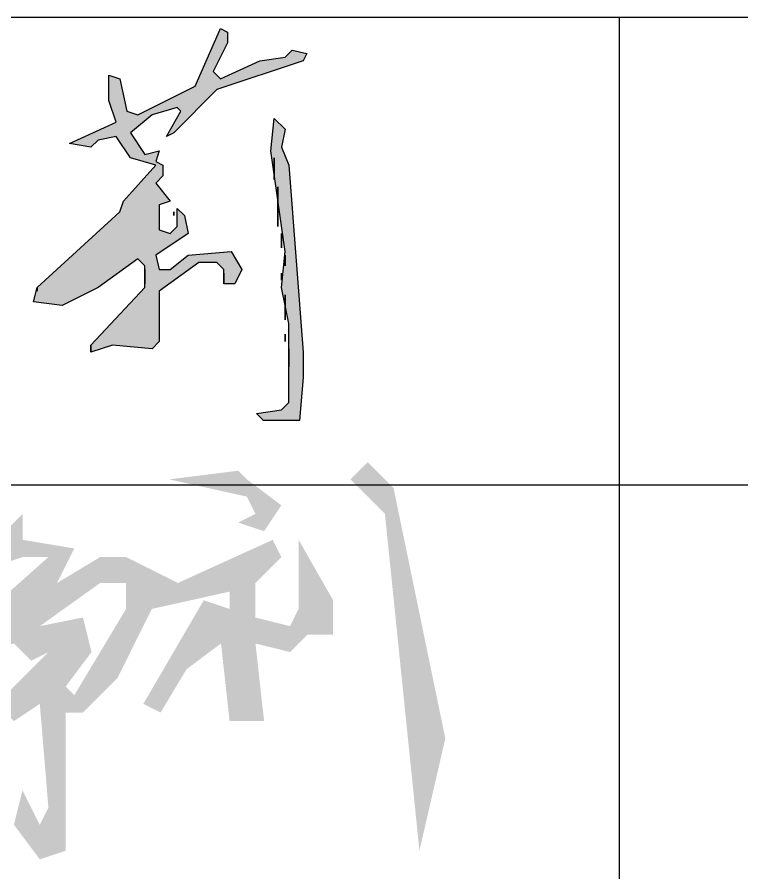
# Model space of a CAD drawing. Extents: x 4941602 to 7068445, y -422737 to 2032183.
# Drawn here: x 5009369 to 5010377, y -418677 to -417487 of the extents above; entities that cross this region are included whole.
import ezdxf

# ---------------------------------------------------------------- set-up
doc = ezdxf.new("R2010")
doc.units = 0
doc.header["$LTSCALE"] = 1000
doc.header["$MEASUREMENT"] = 0
doc.layers.get('0').update_dxf_attribs({"linetype": 'CONTINUOUS'})

msp = doc.modelspace()

# ---------------------------------------------------------------- hatches: boundary and pattern name
at = {"linetype": 'Continuous'}
h = msp.add_hatch(color=0, dxfattribs=at)
h.paths.add_polyline_path([(5008322.2, -417648.1), (5008322.2, -417618.1), (5008272.2, -417623.1), (5008252.2, -417608.1), (5008237.2, -417608.1), (5008227.2, -417628.1), (5008302.2, -417643.1), (5008267.2, -417708.1), (5008207.2, -417783.1), (5008207.2, -417793.1), (5008222.2, -417793.1), (5008272.2, -417753.1), (5008282.2, -417758.1), (5008282.2, -417773.1), (5008267.2, -417808.1), (5008207.2, -417893.1), (5008222.2, -417898.1), (5008262.2, -417863.1), (5008322.2, -417833.1), (5008357.2, -417828.1), (5008372.2, -417843.1), (5008367.2, -417873.1), (5008322.2, -417948.1), (5008267.2, -418008.1), (5008237.2, -418018.1), (5008237.2, -418028.1), (5008247.2, -418033.1), (5008272.2, -418023.1), (5008317.2, -417978.1), (5008382.2, -417883.1), (5008397.2, -417838.1), (5008422.2, -417823.1), (5008432.2, -417828.1), (5008432.2, -417848.1), (5008392.2, -418008.1), (5008407.2, -418013.1), (5008417.2, -418003.1), (5008442.2, -417923.1), (5008472.2, -417878.1), (5008497.2, -417868.1), (5008512.2, -417888.1), (5008517.2, -417978.1), (5008537.2, -417988.1), (5008532.2, -417888.1), (5008512.2, -417858.1), (5008477.2, -417858.1), (5008457.2, -417878.1), (5008442.2, -417913.1), (5008432.2, -417913.1), (5008452.2, -417803.1), (5008532.2, -417748.1), (5008537.2, -417738.1), (5008527.2, -417733.1), (5008507.2, -417743.1), (5008462.2, -417778.1), (5008462.2, -417748.1), (5008492.2, -417713.1), (5008522.2, -417653.1), (5008527.2, -417623.1), (5008517.2, -417613.1), (5008492.2, -417608.1), (5008492.2, -417618.1), (5008507.2, -417628.1), (5008507.2, -417643.1), (5008482.2, -417698.1), (5008462.2, -417718.1), (5008452.2, -417643.1), (5008417.2, -417623.1), (5008382.2, -417628.1), (5008382.2, -417643.1), (5008387.2, -417633.1), (5008392.2, -417643.1), (5008412.2, -417638.1), (5008437.2, -417658.1), (5008442.2, -417748.1), (5008382.2, -417808.1), (5008352.2, -417808.1), (5008272.2, -417843.1), (5008267.2, -417838.1), (5008297.2, -417773.1), (5008297.2, -417738.1), (5008272.2, -417738.1), (5008267.2, -417728.1), (5008287.2, -417708.1), (5008307.2, -417663.1)])
h.paths.add_polyline_path([(5008907.2, -417673.1), (5009007.2, -417643.1), (5009022.2, -417648.1), (5009012.2, -417658.1), (5009022.2, -417658.1), (5009047.2, -417638.1), (5009072.2, -417633.1), (5009072.2, -417618.1), (5009042.2, -417618.1), (5008992.2, -417638.1), (5008972.2, -417638.1), (5008782.2, -417713.1), (5008787.2, -417728.1), (5008797.2, -417728.1)])
h.paths.add_polyline_path([(5008842.2, -417813.1), (5008867.2, -417788.1), (5008882.2, -417788.1), (5008897.2, -417803.1), (5008892.2, -417833.1), (5008867.2, -417888.1), (5008867.2, -417938.1), (5008887.2, -417968.1), (5008907.2, -417958.1), (5008927.2, -417918.1), (5008932.2, -417838.1), (5008922.2, -417803.1), (5008967.2, -417758.1), (5008982.2, -417768.1), (5008987.2, -417828.1), (5008972.2, -417978.1), (5008992.2, -417983.1), (5009002.2, -417938.1), (5009007.2, -417788.1), (5009037.2, -417728.1), (5009057.2, -417708.1), (5009082.2, -417708.1), (5009092.2, -417728.1), (5009092.2, -417808.1), (5009042.2, -417868.1), (5009032.2, -417903.1), (5009052.2, -417898.1), (5009052.2, -417883.1), (5009077.2, -417848.1), (5009087.2, -417853.1), (5009087.2, -418008.1), (5009102.2, -418023.1), (5009117.2, -418018.1), (5009117.2, -417978.1), (5009107.2, -417913.1), (5009107.2, -417828.1), (5009122.2, -417798.1), (5009157.2, -417768.1), (5009142.2, -417778.1), (5009112.2, -417778.1), (5009107.2, -417703.1), (5009092.2, -417693.1), (5009047.2, -417698.1), (5009002.2, -417768.1), (5008982.2, -417743.1), (5008952.2, -417748.1), (5008912.2, -417788.1), (5008887.2, -417773.1), (5008857.2, -417778.1), (5008832.2, -417813.1), (5008827.2, -417778.1), (5008812.2, -417778.1), (5008812.2, -417783.1), (5008812.2, -417868.1), (5008797.2, -417958.1), (5008797.2, -418008.1), (5008812.2, -418008.1), (5008827.2, -417868.1)])
h.paths.add_polyline_path([(5009557.2, -417623.1), (5009592.2, -417613.1), (5009597.2, -417618.1), (5009577.2, -417653.1), (5009587.2, -417648.1), (5009647.2, -417588.1), (5009767.2, -417548.1), (5009772.2, -417538.1), (5009752.2, -417533.1), (5009742.2, -417543.1), (5009707.2, -417548.1), (5009652.2, -417573.1), (5009642.2, -417563.1), (5009662.2, -417523.1), (5009662.2, -417508.1), (5009652.2, -417503.1), (5009617.2, -417583.1), (5009537.2, -417623.1), (5009522.2, -417618.1), (5009512.2, -417573.1), (5009497.2, -417568.1), (5009497.2, -417603.1), (5009507.2, -417633.1), (5009442.2, -417663.1), (5009472.2, -417668.1), (5009482.2, -417658.1), (5009507.2, -417653.1), (5009527.2, -417683.1), (5009562.2, -417693.1), (5009517.2, -417743.1), (5009512.2, -417758.1), (5009397.2, -417863.1), (5009392.2, -417883.1), (5009432.2, -417888.1), (5009482.2, -417863.1), (5009537.2, -417823.1), (5009547.2, -417833.1), (5009547.2, -417863.1), (5009472.2, -417943.1), (5009472.2, -417953.1), (5009502.2, -417943.1), (5009557.2, -417948.1), (5009567.2, -417938.1), (5009567.2, -417868.1), (5009622.2, -417828.1), (5009647.2, -417828.1), (5009657.2, -417838.1), (5009657.2, -417858.1), (5009672.2, -417858.1), (5009682.2, -417838.1), (5009667.2, -417813.1), (5009607.2, -417818.1), (5009582.2, -417838.1), (5009567.2, -417838.1), (5009562.2, -417818.1), (5009607.2, -417788.1), (5009602.2, -417763.1), (5009592.2, -417753.1), (5009592.2, -417778.1), (5009582.2, -417788.1), (5009567.2, -417783.1), (5009567.2, -417748.1), (5009582.2, -417743.1), (5009562.2, -417718.1), (5009572.2, -417708.1), (5009572.2, -417693.1), (5009562.2, -417688.1), (5009567.2, -417673.1), (5009547.2, -417678.1), (5009527.2, -417648.1)])
h.paths.add_polyline_path([(5009747.2, -417693.1), (5009737.2, -417668.1), (5009742.2, -417643.1), (5009727.2, -417628.1), (5009722.2, -417673.1), (5009742.2, -417813.1), (5009737.2, -417863.1), (5009747.2, -417913.1), (5009747.2, -418023.1), (5009737.2, -418033.1), (5009702.2, -418038.1), (5009712.2, -418048.1), (5009762.2, -418048.1), (5009767.2, -417988.1), (5009767.2, -417953.1)])
h = msp.add_hatch(color=0)
h.dxf.hatch_style = 1
h.paths.add_polyline_path([(5009689, -418129.7), (5009677, -418117.7), (5009581, -418129.7), (5009689, -418153.7), (5009701, -418177.7), (5009677, -418189.7), (5009713, -418201.7), (5009737, -418165.7)])
h.paths.add_polyline_path([(5009869, -418117.7), (5009857, -418105.7), (5009833, -418129.7), (5009881, -418177.7), (5009929, -418645.7), (5009965, -418489.7), (5009893, -418141.7)])
h = msp.add_hatch(color=0)
h.dxf.hatch_style = 1
h.paths.add_polyline_path([(5009293, -418177.7), (5009233, -418153.7), (5009221, -418141.7), (5009209, -418177.7), (5009125, -418189.7), (5009101, -418213.7), (5009221, -418225.7), (5009221, -418261.7), (5009101, -418249.7), (5009101, -418285.7), (5009221, -418285.7), (5009221, -418333.7), (5009197, -418321.7), (5009077, -418393.7), (5009125, -418405.7), (5009209, -418381.7), (5009173, -418477.7), (5009173, -418573.7), (5009197, -418597.7), (5009209, -418477.7), (5009233, -418525.7), (5009257, -418513.7), (5009233, -418477.7), (5009233, -418429.7), (5009257, -418405.7), (5009269, -418513.7), (5009245, -418525.7), (5009281, -418549.7), (5009305, -418513.7), (5009293, -418381.7), (5009365, -418357.7), (5009389, -418381.7), (5009413, -418369.7), (5009341, -418441.7), (5009365, -418465.7), (5009401, -418441.7), (5009413, -418585.7), (5009401, -418609.7), (5009377, -418561.7), (5009365, -418609.7), (5009401, -418657.7), (5009437, -418645.7), (5009437, -418453.7), (5009461, -418453.7), (5009509, -418405.7), (5009557, -418309.7), (5009665, -418285.7), (5009665, -418309.7), (5009629, -418297.7), (5009545, -418441.7), (5009569, -418453.7), (5009605, -418393.7), (5009653, -418357.7), (5009665, -418465.7), (5009713, -418465.7), (5009701, -418357.7), (5009749, -418369.7), (5009773, -418345.7), (5009809, -418345.7), (5009809, -418297.7), (5009761, -418213.7), (5009761, -418309.7), (5009749, -418333.7), (5009701, -418321.7), (5009701, -418273.7), (5009737, -418237.7), (5009725, -418213.7), (5009593, -418273.7), (5009521, -418237.7), (5009485, -418237.7), (5009425, -418273.7), (5009449, -418225.7), (5009377, -418213.7), (5009377, -418177.7), (5009305, -418249.7), (5009257, -418249.7), (5009257, -418201.7), (5009281, -418201.7)])
h.paths.add_polyline_path([(5009269, -418309.7), (5009281, -418309.7), (5009257, -418333.7)], flags=16)
h.paths.add_polyline_path([(5009341, -418249.7), (5009377, -418237.7), (5009413, -418237.7), (5009305, -418333.7)], flags=16)
h.paths.add_polyline_path([(5009401, -418333.7), (5009485, -418273.7), (5009521, -418273.7), (5009521, -418309.7), (5009449, -418429.7), (5009437, -418417.7), (5009473, -418369.7), (5009461, -418321.7)], flags=16)

# ---------------------------------------------------------------- linework, layer by layer
for p, q in [((5006707.2, -417487.3), (5024707.2, -417487.3)), ((5010207.2, -420737.3), (5010207.2, -417487.3)), ((5006707.2, -418137.3), (5012207.2, -418137.3))]:
    msp.add_line(p, q)
at = {"color": 0, "linetype": 'Continuous'}
for points in [[(5009772.2, -417538.1), (5009767.2, -417548.1), (5009647.2, -417588.1), (5009587.2, -417648.1), (5009577.2, -417653.1), (5009597.2, -417618.1), (5009592.2, -417613.1), (5009557.2, -417623.1), (5009527.2, -417648.1), (5009547.2, -417678.1), (5009567.2, -417673.1), (5009562.2, -417688.1), (5009572.2, -417693.1), (5009572.2, -417708.1), (5009562.2, -417718.1), (5009582.2, -417743.1), (5009567.2, -417748.1), (5009567.2, -417783.1), (5009582.2, -417788.1), (5009592.2, -417778.1), (5009592.2, -417753.1), (5009602.2, -417763.1), (5009607.2, -417788.1), (5009562.2, -417818.1), (5009567.2, -417838.1), (5009582.2, -417838.1), (5009607.2, -417818.1), (5009667.2, -417813.1), (5009682.2, -417838.1), (5009672.2, -417858.1), (5009657.2, -417858.1), (5009657.2, -417838.1), (5009647.2, -417828.1), (5009622.2, -417828.1), (5009567.2, -417868.1), (5009567.2, -417938.1), (5009557.2, -417948.1), (5009502.2, -417943.1), (5009472.2, -417953.1), (5009472.2, -417943.1), (5009547.2, -417863.1), (5009547.2, -417833.1), (5009537.2, -417823.1), (5009482.2, -417863.1), (5009432.2, -417888.1), (5009392.2, -417883.1), (5009397.2, -417863.1), (5009512.2, -417758.1), (5009517.2, -417743.1), (5009562.2, -417693.1), (5009527.2, -417683.1), (5009507.2, -417653.1), (5009482.2, -417658.1), (5009472.2, -417668.1), (5009442.2, -417663.1), (5009507.2, -417633.1), (5009497.2, -417603.1), (5009497.2, -417568.1), (5009512.2, -417573.1), (5009522.2, -417618.1), (5009537.2, -417623.1), (5009617.2, -417583.1), (5009652.2, -417503.1), (5009662.2, -417508.1), (5009662.2, -417523.1), (5009642.2, -417563.1), (5009652.2, -417573.1), (5009707.2, -417548.1), (5009742.2, -417543.1), (5009752.2, -417533.1), (5009772.2, -417538.1)], [(5009767.2, -417953.1), (5009767.2, -417988.1), (5009762.2, -418048.1), (5009712.2, -418048.1), (5009702.2, -418038.1), (5009737.2, -418033.1), (5009747.2, -418023.1), (5009747.2, -417913.1), (5009737.2, -417863.1), (5009742.2, -417813.1), (5009722.2, -417673.1), (5009727.2, -417628.1), (5009742.2, -417643.1), (5009737.2, -417668.1), (5009747.2, -417693.1), (5009767.2, -417953.1)], [(5009727.2, -417683.1), (5009727.2, -417713.1), (5009727.2, -417683.1)], [(5009732.2, -417723.1), (5009732.2, -417778.1), (5009732.2, -417723.1)], [(5009587.2, -417758.1), (5009587.2, -417763.1), (5009587.2, -417758.1)], [(5009737.2, -417788.1), (5009737.2, -417808.1), (5009737.2, -417788.1)], [(5009742.2, -417818.1), (5009742.2, -417833.1), (5009742.2, -417818.1)], [(5009547.2, -417838.1), (5009547.2, -417858.1), (5009547.2, -417838.1)], [(5009657.2, -417843.1), (5009657.2, -417858.1), (5009657.2, -417843.1)], [(5009737.2, -417843.1), (5009737.2, -417853.1), (5009737.2, -417843.1)], [(5009397.2, -417863.1), (5009397.2, -417868.1), (5009397.2, -417863.1)], [(5009742.2, -417873.1), (5009742.2, -417908.1), (5009742.2, -417873.1)], [(5009742.2, -417928.1), (5009742.2, -417938.1), (5009742.2, -417928.1)], [(5009472.2, -417943.1), (5009472.2, -417953.1), (5009472.2, -417943.1)], [(5009747.2, -417948.1), (5009747.2, -417973.1), (5009747.2, -417948.1)]]:
    msp.add_lwpolyline(points, dxfattribs=at)

doc.saveas('drawing.dxf')
